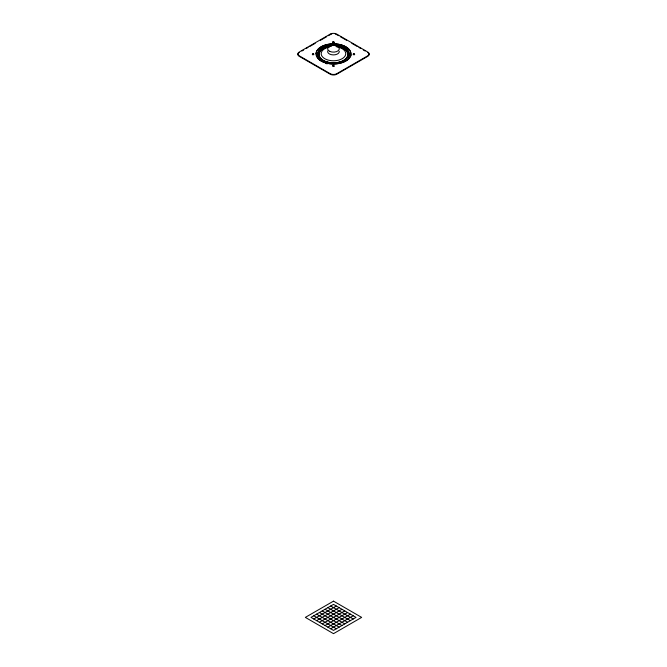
<?xml version="1.0" encoding="UTF-8"?>
<svg xmlns="http://www.w3.org/2000/svg" width="667" height="667" viewBox="0 0 667 667"><rect width="100%" height="100%" fill="white"/><g stroke="black" fill="none" stroke-linecap="round" stroke-linejoin="round"><path stroke-width="1" d="M334.292 66.341L333.5 65.75L332.708 66.341M312.289 54.31C316.175 53.202 310.08 54.035 313.79 54.152M313.79 54.669L312.506 54.769M353.21 54.152C356.928 54.06 350.85 53.185 354.711 54.31M301.893 51.009L303.66 49.983M306.32 48.449L308.087 47.432M309.863 46.407L315.174 43.338M320.485 40.27L326.688 36.693M328.456 35.668L330.223 34.651A4.627 2.668 0 0 1 331.732 34.067M334 43.022C335.301 41.954 331.699 41.954 333 43.022M313.79 619.018L336.318 606.02M316.608 620.644L339.128 607.645M319.426 622.269L341.946 609.271M322.236 623.895L344.764 610.897M325.054 625.521L347.574 612.523M327.872 627.147L350.392 614.149M330.682 628.773L353.21 615.774M354.494 54.769L353.21 54.669M338.544 35.668L336.777 34.651A4.627 2.668 0 0 0 335.268 34.067M340.312 36.693L346.515 40.27M351.826 43.338L357.137 46.407M358.913 47.432L360.68 48.449M363.34 49.983L365.107 51.009M330.682 606.02L353.21 619.018M327.872 607.645L350.392 620.644M325.054 609.271L347.574 622.269M322.236 610.897L344.764 623.895M319.426 612.523L341.946 625.521M316.608 614.149L339.128 627.147M313.79 615.774L336.318 628.773M316.075 53.393L316.433 56.02L317.959 58.496A17.45 10.072 0 0 0 346.273 60.78A17.45 10.072 0 0 0 340.312 44.639A17.425 10.063 0 0 0 316.066 53.352L316.075 53.393A17.45 10.072 0 0 1 340.312 44.639A17.425 10.063 0 0 1 346.19 60.764A17.425 10.063 0 0 1 317.926 58.446L316.416 55.97L316.133 53.81M299.233 52.543A4.627 2.668 0 0 0 299.233 56.32L330.223 74.212A4.627 2.668 0 0 0 336.777 74.212L367.767 56.32A4.627 2.668 0 0 0 367.767 52.543M350.925 54.952A17.45 10.072 0 0 1 350.508 56.695M327.264 63.84A17.45 10.072 0 0 1 325.588 63.415M339.286 51.259A5.845 3.377 0 0 1 333.175 54.902A5.845 3.377 0 0 1 327.722 50.925M336.085 46.256A14.557 8.404 0 0 1 345.523 59.238A14.557 8.404 0 0 1 321.135 58.996A14.557 8.404 0 0 1 331.349 46.206M336.718 46.857A12.281 7.087 0 0 1 343.688 57.629A12.281 7.087 0 0 1 323.787 58.054A12.281 7.087 0 0 1 329.34 47.015M317.75 54.586A15.741 9.088 0 0 1 318.142 53.01M342.063 47.465A15.741 9.088 0 0 1 345.181 49.008M317.75 54.035A15.741 9.088 0 0 1 336.36 45.598A15.741 9.088 0 0 1 348.424 57.345M321.752 60.597A15.741 9.088 0 0 1 320.102 59.321M319.435 58.638A15.741 9.088 0 0 1 317.742 54.827M337.919 46.657A14.332 8.279 0 0 1 344.939 59.488A14.332 8.279 0 0 1 321.644 59.196A14.332 8.279 0 0 1 329.606 46.557M344.047 60.922L345.131 60.955L344.047 60.922M332.708 65.583C333.9 67.492 334.992 64.174 332.708 65.583M321.836 46.732L322.903 46.84L321.836 46.732M320.585 60.205L321.644 60.313L320.585 60.205M345.289 47.407L346.348 47.515L345.289 47.407M332.75 41.946C333.583 43.93 335.243 40.712 332.75 41.946M330.223 34.134L299.233 52.026A4.627 2.668 0 0 0 299.233 55.803L330.223 73.695A4.627 2.668 0 0 0 336.777 73.695L367.767 55.803A4.627 2.668 0 0 0 367.767 52.026L336.777 34.134A4.627 2.668 0 0 0 330.223 34.134M333.5 601.142L305.344 617.392L333.5 633.65L361.656 617.392L333.5 601.142M333.5 604.394L310.98 617.392L333.5 630.398L356.02 617.392L333.5 604.394M329.681 51.334A5.845 3.377 0 0 0 339.211 49.366A5.845 3.377 0 0 0 331.507 45.581A5.845 3.377 0 0 0 329.681 51.334M324.871 61.506A15.741 9.088 0 0 0 349.183 54.386A15.741 9.088 0 0 0 326.346 45.79A15.741 9.088 0 0 0 324.871 61.506"/></g></svg>
